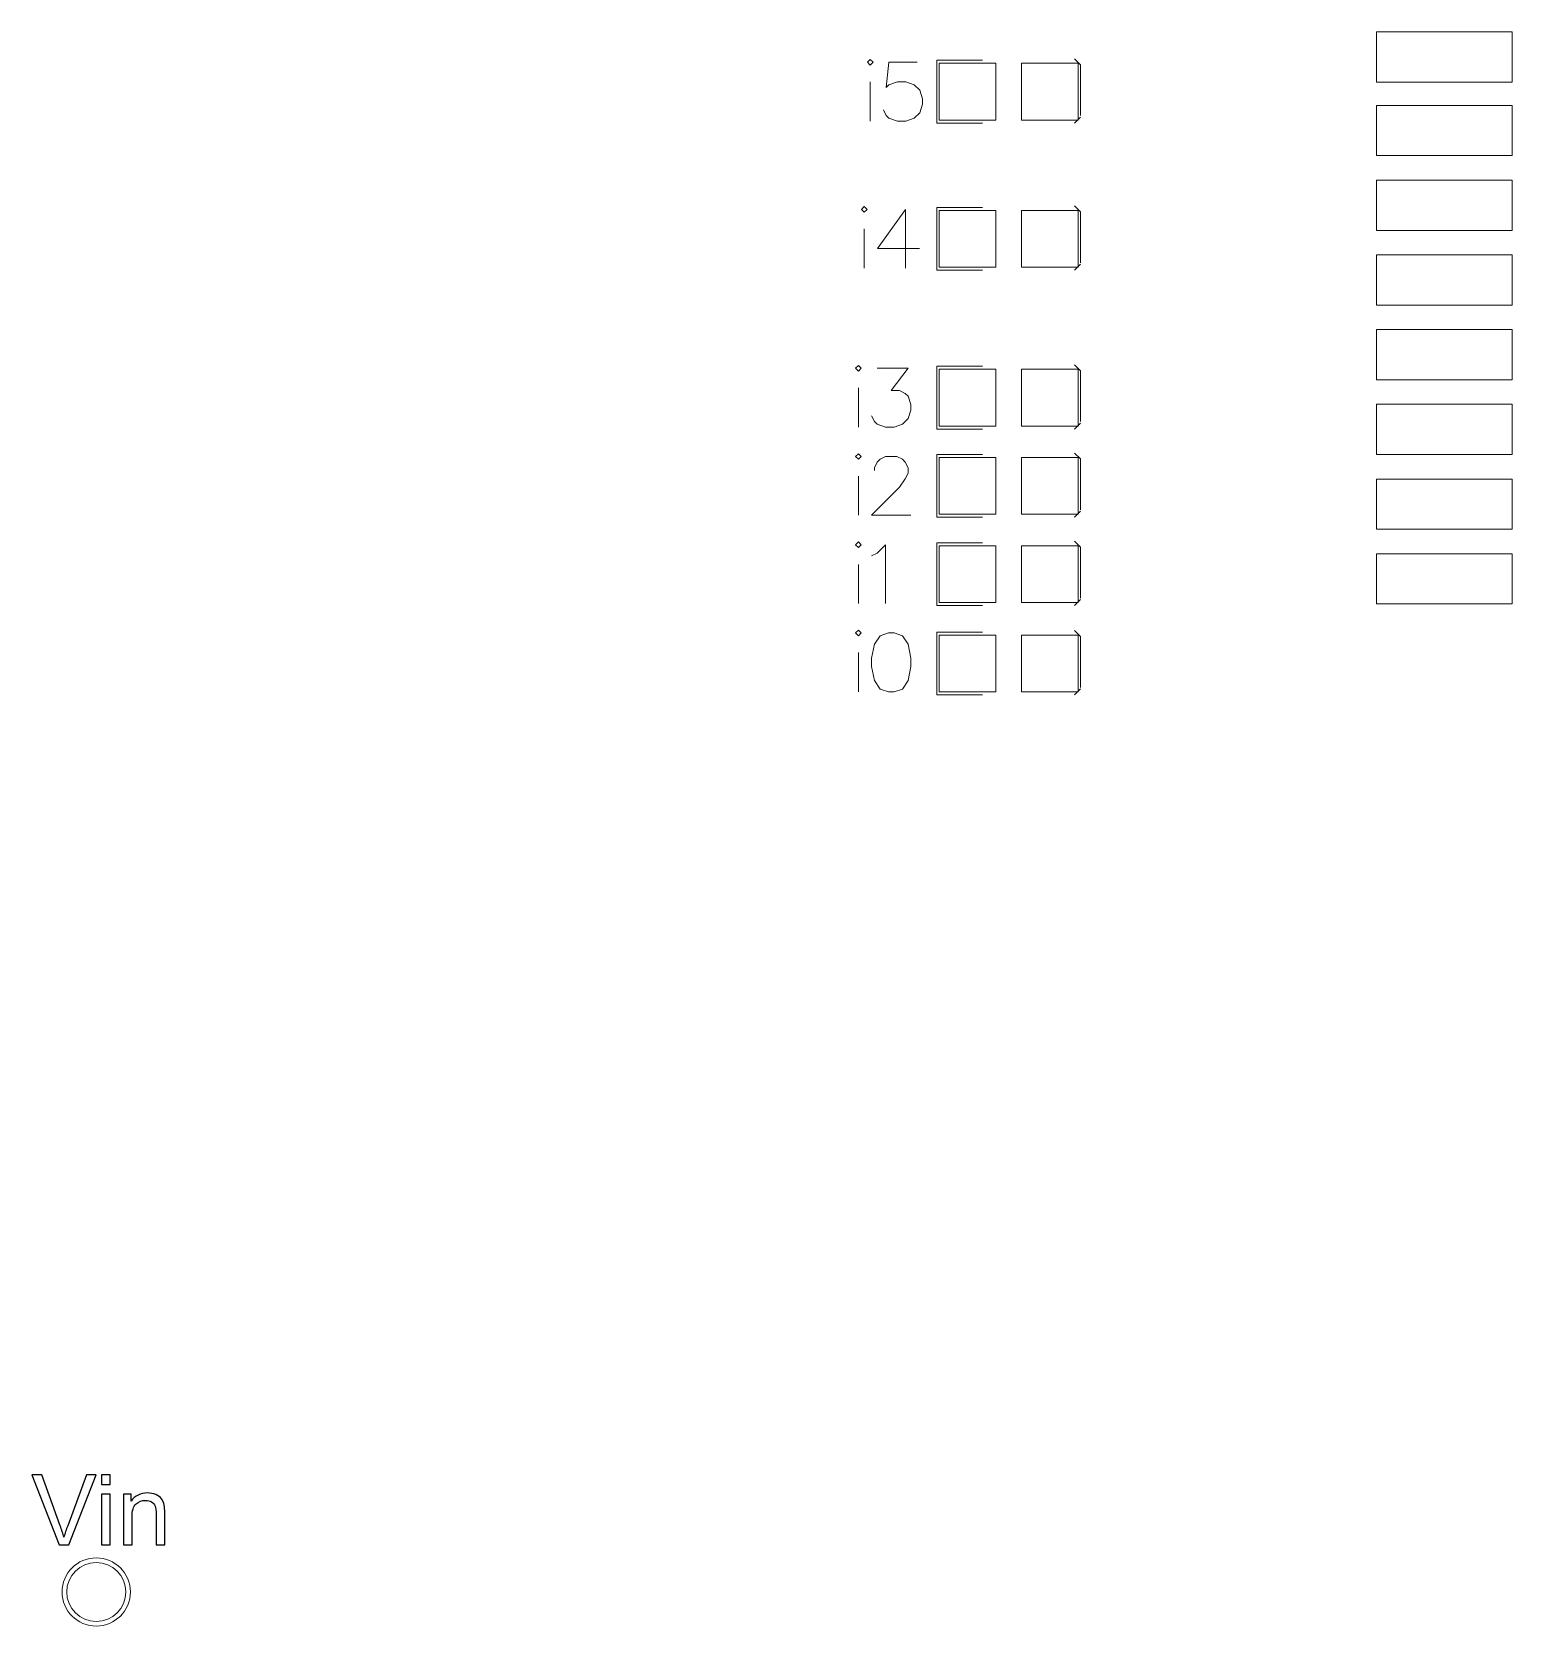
# Model space of a CAD drawing. Header units: millimetres. Extents: x -105 to 95, y -39 to 71.
# Drawn here: x 45.98 to 71.13, y 2.54 to 29.64 of the extents above; entities that cross this region are included whole.
import ezdxf

# ---------------------------------------------------------------- set-up
doc = ezdxf.new("R2010")
doc.units = ezdxf.units.MM
doc.header["$MEASUREMENT"] = 0
doc.layers.add('MultiLayer', color=7, linetype='Continuous')
doc.layers.add('TopOverlay', color=7, linetype='Continuous')

msp = doc.modelspace()

# ---------------------------------------------------------------- linework, layer by layer
at = {"layer": 'MultiLayer', "lineweight": 9}
for points in [[(71.1257, 29.6369), (71.1257, 29.6369), (68.8225, 29.6369), (68.8225, 29.6369)], [(68.8225, 29.6369), (68.8225, 29.6369), (68.8225, 28.7837), (68.8225, 28.7837)], [(71.1257, 28.7837), (71.1257, 28.7837), (71.1257, 29.6369), (71.1257, 29.6369)], [(61.3549, 28.0869), (61.3549, 28.0869), (61.3549, 29.1537), (61.3549, 29.1537)], [(61.3549, 29.1537), (61.3549, 29.1537), (62.1296, 29.1537), (62.1296, 29.1537)], [(61.393, 29.1029), (61.393, 29.1029), (61.393, 28.1377), (61.393, 28.1377)], [(62.3582, 29.1029), (62.3582, 29.1029), (61.393, 29.1029), (61.393, 29.1029)], [(62.3582, 28.1377), (62.3582, 28.1377), (62.3582, 29.1029), (62.3582, 29.1029)], [(62.79, 29.1029), (62.79, 29.1029), (62.79, 28.1377), (62.79, 28.1377)], [(63.7552, 29.1029), (63.7552, 29.1029), (62.79, 29.1029), (62.79, 29.1029)], [(63.6917, 29.1791), (63.6917, 29.1791), (63.7933, 29.0775), (63.7933, 29.0775)], [(63.7552, 28.1377), (63.7552, 28.1377), (63.7552, 29.1029), (63.7552, 29.1029)], [(63.7933, 28.2139), (63.7933, 28.2139), (63.7933, 29.0775), (63.7933, 29.0775)], [(68.8225, 28.7837), (68.8225, 28.7837), (71.1257, 28.7837), (71.1257, 28.7837)], [(63.6917, 28.0869), (63.6917, 28.0869), (63.7933, 28.1885), (63.7933, 28.1885)], [(71.1257, 28.3869), (71.1257, 28.3869), (68.8225, 28.3869), (68.8225, 28.3869)], [(68.8225, 28.3869), (68.8225, 28.3869), (68.8225, 27.5337), (68.8225, 27.5337)], [(71.1257, 27.5337), (71.1257, 27.5337), (71.1257, 28.3869), (71.1257, 28.3869)], [(61.3549, 28.0869), (61.3549, 28.0869), (62.1296, 28.0869), (62.1296, 28.0869)], [(61.393, 28.1377), (61.393, 28.1377), (62.3582, 28.1377), (62.3582, 28.1377)], [(62.79, 28.1377), (62.79, 28.1377), (63.7552, 28.1377), (63.7552, 28.1377)], [(68.8225, 27.5337), (68.8225, 27.5337), (71.1257, 27.5337), (71.1257, 27.5337)], [(71.1257, 27.1169), (71.1257, 27.1169), (68.8225, 27.1169), (68.8225, 27.1169)], [(68.8225, 27.1169), (68.8225, 27.1169), (68.8225, 26.2637), (68.8225, 26.2637)], [(71.1257, 26.2637), (71.1257, 26.2637), (71.1257, 27.1169), (71.1257, 27.1169)], [(61.3549, 25.5869), (61.3549, 25.5869), (61.3549, 26.6537), (61.3549, 26.6537)], [(61.3549, 26.6537), (61.3549, 26.6537), (62.1296, 26.6537), (62.1296, 26.6537)], [(61.393, 26.6029), (61.393, 26.6029), (61.393, 25.6377), (61.393, 25.6377)], [(62.3582, 26.6029), (62.3582, 26.6029), (61.393, 26.6029), (61.393, 26.6029)], [(62.3582, 25.6377), (62.3582, 25.6377), (62.3582, 26.6029), (62.3582, 26.6029)], [(62.79, 26.6029), (62.79, 26.6029), (62.79, 25.6377), (62.79, 25.6377)], [(63.7552, 26.6029), (63.7552, 26.6029), (62.79, 26.6029), (62.79, 26.6029)], [(63.6917, 26.6791), (63.6917, 26.6791), (63.7933, 26.5775), (63.7933, 26.5775)], [(63.7552, 25.6377), (63.7552, 25.6377), (63.7552, 26.6029), (63.7552, 26.6029)], [(63.7933, 25.7139), (63.7933, 25.7139), (63.7933, 26.5775), (63.7933, 26.5775)], [(68.8225, 26.2637), (68.8225, 26.2637), (71.1257, 26.2637), (71.1257, 26.2637)], [(71.1257, 25.8469), (71.1257, 25.8469), (68.8225, 25.8469), (68.8225, 25.8469)], [(68.8225, 25.8469), (68.8225, 25.8469), (68.8225, 24.9937), (68.8225, 24.9937)], [(71.1257, 24.9937), (71.1257, 24.9937), (71.1257, 25.8469), (71.1257, 25.8469)], [(61.3549, 25.5869), (61.3549, 25.5869), (62.1296, 25.5869), (62.1296, 25.5869)], [(61.393, 25.6377), (61.393, 25.6377), (62.3582, 25.6377), (62.3582, 25.6377)], [(62.79, 25.6377), (62.79, 25.6377), (63.7552, 25.6377), (63.7552, 25.6377)], [(63.6917, 25.5869), (63.6917, 25.5869), (63.7933, 25.6885), (63.7933, 25.6885)], [(68.8225, 24.9937), (68.8225, 24.9937), (71.1257, 24.9937), (71.1257, 24.9937)], [(71.1257, 24.5769), (71.1257, 24.5769), (68.8225, 24.5769), (68.8225, 24.5769)], [(68.8225, 24.5769), (68.8225, 24.5769), (68.8225, 23.7237), (68.8225, 23.7237)], [(71.1257, 23.7237), (71.1257, 23.7237), (71.1257, 24.5769), (71.1257, 24.5769)], [(61.3549, 22.8869), (61.3549, 22.8869), (61.3549, 23.9537), (61.3549, 23.9537)], [(61.3549, 23.9537), (61.3549, 23.9537), (62.1296, 23.9537), (62.1296, 23.9537)], [(61.393, 23.9029), (61.393, 23.9029), (61.393, 22.9377), (61.393, 22.9377)], [(62.3582, 23.9029), (62.3582, 23.9029), (61.393, 23.9029), (61.393, 23.9029)], [(62.3582, 22.9377), (62.3582, 22.9377), (62.3582, 23.9029), (62.3582, 23.9029)], [(62.79, 23.9029), (62.79, 23.9029), (62.79, 22.9377), (62.79, 22.9377)], [(63.7552, 23.9029), (63.7552, 23.9029), (62.79, 23.9029), (62.79, 23.9029)], [(63.6917, 23.9791), (63.6917, 23.9791), (63.7933, 23.8775), (63.7933, 23.8775)], [(63.7552, 22.9377), (63.7552, 22.9377), (63.7552, 23.9029), (63.7552, 23.9029)], [(63.7933, 23.0139), (63.7933, 23.0139), (63.7933, 23.8775), (63.7933, 23.8775)], [(68.8225, 23.7237), (68.8225, 23.7237), (71.1257, 23.7237), (71.1257, 23.7237)], [(71.1257, 23.3069), (71.1257, 23.3069), (68.8225, 23.3069), (68.8225, 23.3069)], [(68.8225, 23.3069), (68.8225, 23.3069), (68.8225, 22.4537), (68.8225, 22.4537)], [(71.1257, 22.4537), (71.1257, 22.4537), (71.1257, 23.3069), (71.1257, 23.3069)], [(61.3549, 22.8869), (61.3549, 22.8869), (62.1296, 22.8869), (62.1296, 22.8869)], [(61.393, 22.9377), (61.393, 22.9377), (62.3582, 22.9377), (62.3582, 22.9377)], [(62.79, 22.9377), (62.79, 22.9377), (63.7552, 22.9377), (63.7552, 22.9377)], [(63.6917, 22.8869), (63.6917, 22.8869), (63.7933, 22.9885), (63.7933, 22.9885)], [(61.3549, 21.3869), (61.3549, 21.3869), (61.3549, 22.4537), (61.3549, 22.4537)], [(61.3549, 22.4537), (61.3549, 22.4537), (62.1296, 22.4537), (62.1296, 22.4537)], [(61.393, 22.4029), (61.393, 22.4029), (61.393, 21.4377), (61.393, 21.4377)], [(62.3582, 22.4029), (62.3582, 22.4029), (61.393, 22.4029), (61.393, 22.4029)], [(62.3582, 21.4377), (62.3582, 21.4377), (62.3582, 22.4029), (62.3582, 22.4029)], [(62.79, 22.4029), (62.79, 22.4029), (62.79, 21.4377), (62.79, 21.4377)], [(63.7552, 22.4029), (63.7552, 22.4029), (62.79, 22.4029), (62.79, 22.4029)], [(63.6917, 22.4791), (63.6917, 22.4791), (63.7933, 22.3775), (63.7933, 22.3775)], [(63.7552, 21.4377), (63.7552, 21.4377), (63.7552, 22.4029), (63.7552, 22.4029)], [(63.7933, 21.5139), (63.7933, 21.5139), (63.7933, 22.3775), (63.7933, 22.3775)], [(68.8225, 22.4537), (68.8225, 22.4537), (71.1257, 22.4537), (71.1257, 22.4537)], [(71.1257, 22.0369), (71.1257, 22.0369), (68.8225, 22.0369), (68.8225, 22.0369)], [(68.8225, 22.0369), (68.8225, 22.0369), (68.8225, 21.1837), (68.8225, 21.1837)], [(71.1257, 21.1837), (71.1257, 21.1837), (71.1257, 22.0369), (71.1257, 22.0369)], [(61.393, 21.4377), (61.393, 21.4377), (62.3582, 21.4377), (62.3582, 21.4377)], [(62.79, 21.4377), (62.79, 21.4377), (63.7552, 21.4377), (63.7552, 21.4377)], [(63.6917, 21.3869), (63.6917, 21.3869), (63.7933, 21.4885), (63.7933, 21.4885)], [(61.3549, 21.3869), (61.3549, 21.3869), (62.1296, 21.3869), (62.1296, 21.3869)], [(68.8225, 21.1837), (68.8225, 21.1837), (71.1257, 21.1837), (71.1257, 21.1837)], [(61.3549, 19.8869), (61.3549, 19.8869), (61.3549, 20.9537), (61.3549, 20.9537)], [(61.3549, 20.9537), (61.3549, 20.9537), (62.1296, 20.9537), (62.1296, 20.9537)], [(61.393, 20.9029), (61.393, 20.9029), (61.393, 19.9377), (61.393, 19.9377)], [(62.3582, 20.9029), (62.3582, 20.9029), (61.393, 20.9029), (61.393, 20.9029)], [(62.3582, 19.9377), (62.3582, 19.9377), (62.3582, 20.9029), (62.3582, 20.9029)], [(62.79, 20.9029), (62.79, 20.9029), (62.79, 19.9377), (62.79, 19.9377)], [(63.7552, 20.9029), (63.7552, 20.9029), (62.79, 20.9029), (62.79, 20.9029)], [(63.6917, 20.9791), (63.6917, 20.9791), (63.7933, 20.8775), (63.7933, 20.8775)], [(63.7552, 19.9377), (63.7552, 19.9377), (63.7552, 20.9029), (63.7552, 20.9029)], [(63.7933, 20.0139), (63.7933, 20.0139), (63.7933, 20.8775), (63.7933, 20.8775)], [(71.1257, 20.7669), (71.1257, 20.7669), (68.8225, 20.7669), (68.8225, 20.7669)], [(68.8225, 20.7669), (68.8225, 20.7669), (68.8225, 19.9137), (68.8225, 19.9137)], [(71.1257, 19.9137), (71.1257, 19.9137), (71.1257, 20.7669), (71.1257, 20.7669)], [(61.3549, 19.8869), (61.3549, 19.8869), (62.1296, 19.8869), (62.1296, 19.8869)], [(61.393, 19.9377), (61.393, 19.9377), (62.3582, 19.9377), (62.3582, 19.9377)], [(62.79, 19.9377), (62.79, 19.9377), (63.7552, 19.9377), (63.7552, 19.9377)], [(63.6917, 19.8869), (63.6917, 19.8869), (63.7933, 19.9885), (63.7933, 19.9885)], [(68.8225, 19.9137), (68.8225, 19.9137), (71.1257, 19.9137), (71.1257, 19.9137)], [(61.3549, 18.3675), (61.3549, 18.3675), (61.3549, 19.4343), (61.3549, 19.4343)], [(61.3549, 19.4343), (61.3549, 19.4343), (62.1296, 19.4343), (62.1296, 19.4343)], [(61.393, 19.3835), (61.393, 19.3835), (61.393, 18.4183), (61.393, 18.4183)], [(62.3582, 19.3835), (62.3582, 19.3835), (61.393, 19.3835), (61.393, 19.3835)], [(62.3582, 18.4183), (62.3582, 18.4183), (62.3582, 19.3835), (62.3582, 19.3835)], [(62.79, 19.3835), (62.79, 19.3835), (62.79, 18.4183), (62.79, 18.4183)], [(63.7552, 19.3835), (63.7552, 19.3835), (62.79, 19.3835), (62.79, 19.3835)], [(63.6917, 19.4597), (63.6917, 19.4597), (63.7933, 19.3581), (63.7933, 19.3581)], [(63.7552, 18.4183), (63.7552, 18.4183), (63.7552, 19.3835), (63.7552, 19.3835)], [(63.7933, 18.4945), (63.7933, 18.4945), (63.7933, 19.3581), (63.7933, 19.3581)], [(63.6917, 18.3675), (63.6917, 18.3675), (63.7933, 18.4691), (63.7933, 18.4691)], [(61.3549, 18.3675), (61.3549, 18.3675), (62.1296, 18.3675), (62.1296, 18.3675)], [(61.393, 18.4183), (61.393, 18.4183), (62.3582, 18.4183), (62.3582, 18.4183)], [(62.79, 18.4183), (62.79, 18.4183), (63.7552, 18.4183), (63.7552, 18.4183)]]:
    msp.add_open_spline(points, degree=3, dxfattribs=at)
for points in [[(47.0741, 3.7003), (46.7538, 3.7003), (46.4941, 3.4406), (46.4941, 3.1203), (46.4941, 3.1203), (46.4941, 2.8), (46.7538, 2.5403), (47.0741, 2.5403), (47.0741, 2.5403), (47.3944, 2.5403), (47.6541, 2.8), (47.6541, 3.1203), (47.6541, 3.1203), (47.6541, 3.4406), (47.3944, 3.7003), (47.0741, 3.7003)], [(47.0741, 3.6219), (46.7971, 3.6219), (46.5725, 3.3973), (46.5725, 3.1203), (46.5725, 3.1203), (46.5725, 2.8433), (46.7971, 2.6187), (47.0741, 2.6187), (47.0741, 2.6187), (47.3511, 2.6187), (47.5757, 2.8433), (47.5757, 3.1203), (47.5757, 3.1203), (47.5757, 3.3973), (47.3511, 3.6219), (47.0741, 3.6219)]]:
    msp.add_open_spline(points, degree=3, knots=[0, 0, 0, 0, 0.2, 0.2, 0.2, 0.2, 0.4, 0.4, 0.4, 0.4, 0.6, 0.6, 0.6, 0.6, 1, 1, 1, 1], dxfattribs=at)
at = {"layer": 'TopOverlay', "color": 6, "lineweight": 9}
for points in [[(60.2217, 29.1677), (60.2217, 29.1677), (60.1741, 29.1201), (60.1741, 29.1201)], [(60.1741, 29.1201), (60.1741, 29.1201), (60.2217, 29.0725), (60.2217, 29.0725)], [(60.2693, 29.1201), (60.2693, 29.1201), (60.2217, 29.1677), (60.2217, 29.1677)], [(60.2217, 29.0725), (60.2217, 29.0725), (60.2693, 29.1201), (60.2693, 29.1201)], [(60.5407, 29.1201), (60.5407, 29.1201), (60.4931, 28.6916), (60.4931, 28.6916)], [(61.0168, 29.1201), (61.0168, 29.1201), (60.5407, 29.1201), (60.5407, 29.1201)], [(60.2217, 28.7868), (60.2217, 28.7868), (60.2217, 28.1203), (60.2217, 28.1203)], [(60.4931, 28.6916), (60.4931, 28.6916), (60.5407, 28.7392), (60.5407, 28.7392)], [(60.5407, 28.7392), (60.5407, 28.7392), (60.6835, 28.7868), (60.6835, 28.7868)], [(60.6835, 28.7868), (60.6835, 28.7868), (60.8263, 28.7868), (60.8263, 28.7868)], [(60.8263, 28.7868), (60.8263, 28.7868), (60.9692, 28.7392), (60.9692, 28.7392)], [(60.9692, 28.7392), (60.9692, 28.7392), (61.0644, 28.644), (61.0644, 28.644)], [(61.0644, 28.644), (61.0644, 28.644), (61.112, 28.5012), (61.112, 28.5012)], [(61.112, 28.5012), (61.112, 28.5012), (61.112, 28.406), (61.112, 28.406)], [(60.4931, 28.2155), (60.4931, 28.2155), (60.4455, 28.3107), (60.4455, 28.3107)], [(60.5407, 28.1679), (60.5407, 28.1679), (60.4931, 28.2155), (60.4931, 28.2155)], [(61.0644, 28.2631), (61.0644, 28.2631), (60.9692, 28.1679), (60.9692, 28.1679)], [(61.112, 28.406), (61.112, 28.406), (61.0644, 28.2631), (61.0644, 28.2631)], [(60.6835, 28.1203), (60.6835, 28.1203), (60.5407, 28.1679), (60.5407, 28.1679)], [(60.8263, 28.1203), (60.8263, 28.1203), (60.6835, 28.1203), (60.6835, 28.1203)], [(60.9692, 28.1679), (60.9692, 28.1679), (60.8263, 28.1203), (60.8263, 28.1203)], [(60.1217, 26.6677), (60.1217, 26.6677), (60.0741, 26.6201), (60.0741, 26.6201)], [(60.0741, 26.6201), (60.0741, 26.6201), (60.1217, 26.5725), (60.1217, 26.5725)], [(60.1693, 26.6201), (60.1693, 26.6201), (60.1217, 26.6677), (60.1217, 26.6677)], [(60.1217, 26.5725), (60.1217, 26.5725), (60.1693, 26.6201), (60.1693, 26.6201)], [(60.8216, 26.6201), (60.8216, 26.6201), (60.3455, 25.9536), (60.3455, 25.9536)], [(60.8216, 26.6201), (60.8216, 26.6201), (60.8216, 25.6203), (60.8216, 25.6203)], [(60.1217, 26.2868), (60.1217, 26.2868), (60.1217, 25.6203), (60.1217, 25.6203)], [(60.3455, 25.9536), (60.3455, 25.9536), (61.0596, 25.9536), (61.0596, 25.9536)], [(60.0217, 23.9677), (60.0217, 23.9677), (59.9741, 23.9201), (59.9741, 23.9201)], [(59.9741, 23.9201), (59.9741, 23.9201), (60.0217, 23.8725), (60.0217, 23.8725)], [(60.0693, 23.9201), (60.0693, 23.9201), (60.0217, 23.9677), (60.0217, 23.9677)], [(60.0217, 23.8725), (60.0217, 23.8725), (60.0693, 23.9201), (60.0693, 23.9201)], [(60.3407, 23.9201), (60.3407, 23.9201), (60.8644, 23.9201), (60.8644, 23.9201)], [(60.8644, 23.9201), (60.8644, 23.9201), (60.5787, 23.5392), (60.5787, 23.5392)], [(60.0217, 23.5868), (60.0217, 23.5868), (60.0217, 22.9203), (60.0217, 22.9203)], [(60.5787, 23.5392), (60.5787, 23.5392), (60.7216, 23.5392), (60.7216, 23.5392)], [(60.7216, 23.5392), (60.7216, 23.5392), (60.8168, 23.4916), (60.8168, 23.4916)], [(60.8168, 23.4916), (60.8168, 23.4916), (60.8644, 23.444), (60.8644, 23.444)], [(60.8644, 23.444), (60.8644, 23.444), (60.912, 23.3012), (60.912, 23.3012)], [(60.2931, 23.0155), (60.2931, 23.0155), (60.2455, 23.1107), (60.2455, 23.1107)], [(60.8644, 23.0631), (60.8644, 23.0631), (60.7692, 22.9679), (60.7692, 22.9679)], [(60.912, 23.206), (60.912, 23.206), (60.8644, 23.0631), (60.8644, 23.0631)], [(60.912, 23.3012), (60.912, 23.3012), (60.912, 23.206), (60.912, 23.206)], [(60.3407, 22.9679), (60.3407, 22.9679), (60.2931, 23.0155), (60.2931, 23.0155)], [(60.4835, 22.9203), (60.4835, 22.9203), (60.3407, 22.9679), (60.3407, 22.9679)], [(60.6263, 22.9203), (60.6263, 22.9203), (60.4835, 22.9203), (60.4835, 22.9203)], [(60.7692, 22.9679), (60.7692, 22.9679), (60.6263, 22.9203), (60.6263, 22.9203)], [(60.0217, 22.4677), (60.0217, 22.4677), (59.9741, 22.4201), (59.9741, 22.4201)], [(59.9741, 22.4201), (59.9741, 22.4201), (60.0217, 22.3725), (60.0217, 22.3725)], [(60.0693, 22.4201), (60.0693, 22.4201), (60.0217, 22.4677), (60.0217, 22.4677)], [(60.0217, 22.3725), (60.0217, 22.3725), (60.0693, 22.4201), (60.0693, 22.4201)], [(60.2931, 22.2297), (60.2931, 22.2297), (60.3407, 22.3249), (60.3407, 22.3249)], [(60.2931, 22.1821), (60.2931, 22.1821), (60.2931, 22.2297), (60.2931, 22.2297)], [(60.3407, 22.3249), (60.3407, 22.3249), (60.3883, 22.3725), (60.3883, 22.3725)], [(60.3883, 22.3725), (60.3883, 22.3725), (60.4835, 22.4201), (60.4835, 22.4201)], [(60.4835, 22.4201), (60.4835, 22.4201), (60.674, 22.4201), (60.674, 22.4201)], [(60.674, 22.4201), (60.674, 22.4201), (60.7692, 22.3725), (60.7692, 22.3725)], [(60.7692, 22.3725), (60.7692, 22.3725), (60.8168, 22.3249), (60.8168, 22.3249)], [(60.8168, 22.3249), (60.8168, 22.3249), (60.8644, 22.2297), (60.8644, 22.2297)], [(60.8644, 22.2297), (60.8644, 22.2297), (60.8644, 22.1344), (60.8644, 22.1344)], [(60.0217, 22.0868), (60.0217, 22.0868), (60.0217, 21.4203), (60.0217, 21.4203)], [(60.8168, 22.0392), (60.8168, 22.0392), (60.7216, 21.8964), (60.7216, 21.8964)], [(60.8644, 22.1344), (60.8644, 22.1344), (60.8168, 22.0392), (60.8168, 22.0392)], [(60.7216, 21.8964), (60.7216, 21.8964), (60.2455, 21.4203), (60.2455, 21.4203)], [(60.2455, 21.4203), (60.2455, 21.4203), (60.912, 21.4203), (60.912, 21.4203)], [(60.0217, 20.9677), (60.0217, 20.9677), (59.9741, 20.9201), (59.9741, 20.9201)], [(59.9741, 20.9201), (59.9741, 20.9201), (60.0217, 20.8725), (60.0217, 20.8725)], [(60.0693, 20.9201), (60.0693, 20.9201), (60.0217, 20.9677), (60.0217, 20.9677)], [(60.0217, 20.8725), (60.0217, 20.8725), (60.0693, 20.9201), (60.0693, 20.9201)], [(60.3407, 20.7773), (60.3407, 20.7773), (60.4835, 20.9201), (60.4835, 20.9201)], [(60.4835, 20.9201), (60.4835, 20.9201), (60.4835, 19.9203), (60.4835, 19.9203)], [(60.2455, 20.7297), (60.2455, 20.7297), (60.3407, 20.7773), (60.3407, 20.7773)], [(60.0217, 20.5868), (60.0217, 20.5868), (60.0217, 19.9203), (60.0217, 19.9203)], [(60.0217, 19.4677), (60.0217, 19.4677), (59.9741, 19.4201), (59.9741, 19.4201)], [(59.9741, 19.4201), (59.9741, 19.4201), (60.0217, 19.3725), (60.0217, 19.3725)], [(60.0693, 19.4201), (60.0693, 19.4201), (60.0217, 19.4677), (60.0217, 19.4677)], [(60.0217, 19.3725), (60.0217, 19.3725), (60.0693, 19.4201), (60.0693, 19.4201)], [(60.3883, 19.3725), (60.3883, 19.3725), (60.2931, 19.2297), (60.2931, 19.2297)], [(60.5311, 19.4201), (60.5311, 19.4201), (60.3883, 19.3725), (60.3883, 19.3725)], [(60.6263, 19.4201), (60.6263, 19.4201), (60.5311, 19.4201), (60.5311, 19.4201)], [(60.7692, 19.3725), (60.7692, 19.3725), (60.6263, 19.4201), (60.6263, 19.4201)], [(60.8644, 19.2297), (60.8644, 19.2297), (60.7692, 19.3725), (60.7692, 19.3725)], [(60.0217, 19.0868), (60.0217, 19.0868), (60.0217, 18.4203), (60.0217, 18.4203)], [(60.2931, 19.2297), (60.2931, 19.2297), (60.2455, 18.9916), (60.2455, 18.9916)], [(60.2455, 18.9916), (60.2455, 18.9916), (60.2455, 18.8488), (60.2455, 18.8488)], [(60.912, 18.9916), (60.912, 18.9916), (60.8644, 19.2297), (60.8644, 19.2297)], [(60.912, 18.8488), (60.912, 18.8488), (60.912, 18.9916), (60.912, 18.9916)], [(60.2455, 18.8488), (60.2455, 18.8488), (60.2931, 18.6107), (60.2931, 18.6107)], [(60.8644, 18.6107), (60.8644, 18.6107), (60.912, 18.8488), (60.912, 18.8488)], [(60.2931, 18.6107), (60.2931, 18.6107), (60.3883, 18.4679), (60.3883, 18.4679)], [(60.3883, 18.4679), (60.3883, 18.4679), (60.5311, 18.4203), (60.5311, 18.4203)], [(60.6263, 18.4203), (60.6263, 18.4203), (60.7692, 18.4679), (60.7692, 18.4679)], [(60.7692, 18.4679), (60.7692, 18.4679), (60.8644, 18.6107), (60.8644, 18.6107)], [(60.5311, 18.4203), (60.5311, 18.4203), (60.6263, 18.4203), (60.6263, 18.4203)]]:
    msp.add_open_spline(points, degree=3, dxfattribs=at)
at = {"layer": 'TopOverlay', "color": 5}
for points, knots in [([(46.4424, 3.9203), (46.4424, 3.9203), (45.9813, 5.1137), (45.9813, 5.1137), (45.9813, 5.1137), (45.9813, 5.1137), (46.1524, 5.1137), (46.1524, 5.1137), (46.1524, 5.1137), (46.1524, 5.1137), (46.4624, 4.2464), (46.4624, 4.2464), (46.4624, 4.2464), (46.4872, 4.177), (46.5083, 4.112), (46.5249, 4.0511), (46.5249, 4.0511), (46.5433, 4.1164), (46.5647, 4.1814), (46.5891, 4.2464), (46.5891, 4.2464), (46.5891, 4.2464), (46.9108, 5.1137), (46.9108, 5.1137), (46.9108, 5.1137), (46.9108, 5.1137), (47.0719, 5.1137), (47.0719, 5.1137), (47.0719, 5.1137), (47.0719, 5.1137), (46.6066, 3.9203), (46.6066, 3.9203), (46.6066, 3.9203), (46.6066, 3.9203), (46.4424, 3.9203), (46.4424, 3.9203)], [0, 0, 0, 0, 0.1, 0.1, 0.1, 0.1, 0.2, 0.2, 0.2, 0.2, 0.3, 0.3, 0.3, 0.3, 0.4, 0.4, 0.4, 0.4, 0.5, 0.5, 0.5, 0.5, 0.6, 0.6, 0.6, 0.6, 0.7, 0.7, 0.7, 0.7, 0.8, 0.8, 0.8, 0.8, 1, 1, 1, 1]), ([(47.1658, 4.947), (47.1658, 4.947), (47.1658, 5.1137), (47.1658, 5.1137), (47.1658, 5.1137), (47.1658, 5.1137), (47.3125, 5.1137), (47.3125, 5.1137), (47.3125, 5.1137), (47.3125, 5.1137), (47.3125, 4.947), (47.3125, 4.947), (47.3125, 4.947), (47.3125, 4.947), (47.1658, 4.947), (47.1658, 4.947)], [0, 0, 0, 0, 0.2, 0.2, 0.2, 0.2, 0.4, 0.4, 0.4, 0.4, 0.6, 0.6, 0.6, 0.6, 1, 1, 1, 1]), ([(47.1658, 3.9203), (47.1658, 3.9203), (47.1658, 4.7853), (47.1658, 4.7853), (47.1658, 4.7853), (47.1658, 4.7853), (47.3125, 4.7853), (47.3125, 4.7853), (47.3125, 4.7853), (47.3125, 4.7853), (47.3125, 3.9203), (47.3125, 3.9203), (47.3125, 3.9203), (47.3125, 3.9203), (47.1658, 3.9203), (47.1658, 3.9203)], [0, 0, 0, 0, 0.2, 0.2, 0.2, 0.2, 0.4, 0.4, 0.4, 0.4, 0.6, 0.6, 0.6, 0.6, 1, 1, 1, 1]), ([(47.5361, 3.9203), (47.5361, 3.9203), (47.5361, 4.7853), (47.5361, 4.7853), (47.5361, 4.7853), (47.5361, 4.7853), (47.6678, 4.7853), (47.6678, 4.7853), (47.6678, 4.7853), (47.6678, 4.7853), (47.6678, 4.6625), (47.6678, 4.6625), (47.6678, 4.6625), (47.7311, 4.7567), (47.8228, 4.8037), (47.9425, 4.8037), (47.9425, 4.8037), (47.9947, 4.8037), (48.0425, 4.7942), (48.0861, 4.7756), (48.0861, 4.7756), (48.1297, 4.757), (48.1625, 4.7323), (48.1842, 4.702), (48.1842, 4.702), (48.2058, 4.6717), (48.2211, 4.6356), (48.2297, 4.5939), (48.2297, 4.5939), (48.235, 4.5667), (48.2378, 4.5192), (48.2378, 4.4514), (48.2378, 4.4514), (48.2378, 4.4514), (48.2378, 3.9203), (48.2378, 3.9203), (48.2378, 3.9203), (48.2378, 3.9203), (48.0911, 3.9203), (48.0911, 3.9203), (48.0911, 3.9203), (48.0911, 3.9203), (48.0911, 4.4459), (48.0911, 4.4459), (48.0911, 4.4459), (48.0911, 4.5056), (48.0856, 4.5503), (48.0742, 4.5798), (48.0742, 4.5798), (48.0628, 4.6092), (48.0425, 4.6328), (48.0136, 4.6506), (48.0136, 4.6506), (47.9847, 4.6681), (47.9506, 4.677), (47.9117, 4.677), (47.9117, 4.677), (47.8494, 4.677), (47.7958, 4.6573), (47.7506, 4.6175), (47.7506, 4.6175), (47.7053, 4.5781), (47.6828, 4.5028), (47.6828, 4.3923), (47.6828, 4.3923), (47.6828, 4.3923), (47.6828, 3.9203), (47.6828, 3.9203), (47.6828, 3.9203), (47.6828, 3.9203), (47.5361, 3.9203), (47.5361, 3.9203)], [0, 0, 0, 0, 0.0526316, 0.0526316, 0.0526316, 0.0526316, 0.1052632, 0.1052632, 0.1052632, 0.1052632, 0.1578947, 0.1578947, 0.1578947, 0.1578947, 0.2105263, 0.2105263, 0.2105263, 0.2105263, 0.2631579, 0.2631579, 0.2631579, 0.2631579, 0.3157895, 0.3157895, 0.3157895, 0.3157895, 0.3684211, 0.3684211, 0.3684211, 0.3684211, 0.4210526, 0.4210526, 0.4210526, 0.4210526, 0.4736842, 0.4736842, 0.4736842, 0.4736842, 0.5263158, 0.5263158, 0.5263158, 0.5263158, 0.5789474, 0.5789474, 0.5789474, 0.5789474, 0.6315789, 0.6315789, 0.6315789, 0.6315789, 0.6842105, 0.6842105, 0.6842105, 0.6842105, 0.7368421, 0.7368421, 0.7368421, 0.7368421, 0.7894737, 0.7894737, 0.7894737, 0.7894737, 0.8421053, 0.8421053, 0.8421053, 0.8421053, 0.8947368, 0.8947368, 0.8947368, 0.8947368, 1, 1, 1, 1])]:
    msp.add_open_spline(points, degree=3, knots=knots, dxfattribs=at)

doc.saveas('drawing.dxf')
